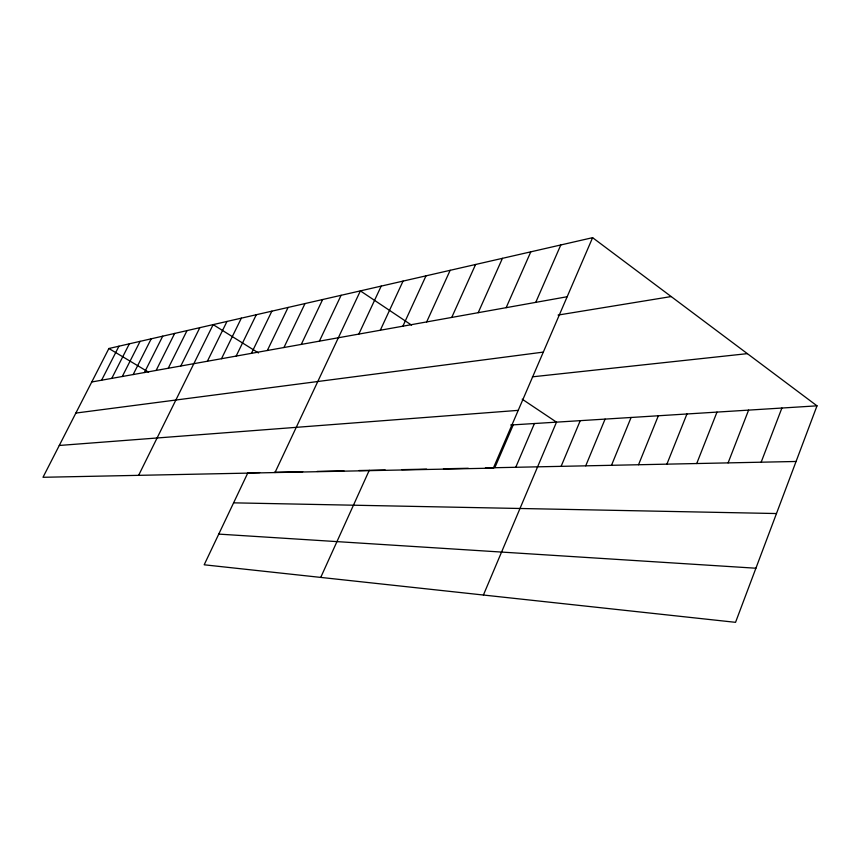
<?xml version="1.0" encoding="UTF-8"?>
<svg xmlns="http://www.w3.org/2000/svg" width="860" height="860" viewBox="0 0 860 860"><rect width="100%" height="100%" fill="white"/><g stroke="black" fill="none" stroke-linecap="round" stroke-linejoin="round"><path stroke-width="1.29" d="M592.604 237.672L493.339 468.119L43 477.289L108.887 348.504L592.604 237.672L817 405.834L735.547 622.328L204.185 564.794L247.852 472.839L259.645 472.591M761.164 462.196L781.89 408.038M728.097 462.884L748.598 410.113M696.718 463.54L716.993 412.09M666.898 464.153L686.946 413.972M638.529 464.744L658.341 415.767M611.503 465.303L631.089 417.476M585.725 465.84L605.085 419.099M561.118 466.346L580.242 420.658M483.406 595.023L556.495 422.142L522.203 399.19M515.753 467.281L534.425 423.518M494.801 467.722L513.259 424.851M535.759 302.365L560.795 244.96M506.153 307.676L530.792 251.829M478.192 312.685L502.433 258.333M451.737 317.437L475.591 264.482M320.737 577.415L369.252 470.323M426.667 321.93L450.156 270.309M402.888 326.187L426.001 275.845M380.303 330.24L403.05 281.102M358.813 334.099L381.195 286.111M274.996 472.57L360.383 290.884L411.553 325.123M319.393 341.162L341.098 295.302M301.269 344.409L322.65 299.527M283.94 347.526L304.999 303.569M267.331 350.504L288.089 307.439M251.421 353.352L271.868 311.159M236.145 356.094L256.301 314.728M221.482 358.717L241.348 318.146M207.389 361.243L226.986 321.446M138.621 475.344L213.151 324.618L258.473 352.933M180.793 366.016L199.843 327.66M168.227 368.273L187.018 330.606M156.122 370.445L174.655 333.433M144.437 372.531L162.723 336.163M133.171 374.551L151.209 338.808M122.281 376.508L140.094 341.356M111.768 378.389L129.344 343.817M101.598 380.217L118.949 346.204M91.762 381.98L567.159 296.732M558.097 315.061L671.187 296.56M75.852 413.069L543.316 352.106M532.394 376.831L747.351 353.643M59.276 445.469L518.225 410.36M510.711 425.012L817 405.834M274.318 472.29L302.72 471.699M317.071 471.409L343.946 470.85M358.986 470.538L385.215 469.99M401.781 469.646L426.614 469.13M443.448 468.786L468.259 468.27M485.416 467.915L796.07 461.476M233.597 502.842L776.483 513.538M218.752 534.103L755.908 568.224M108.887 348.504L148.554 372.154"/></g></svg>
